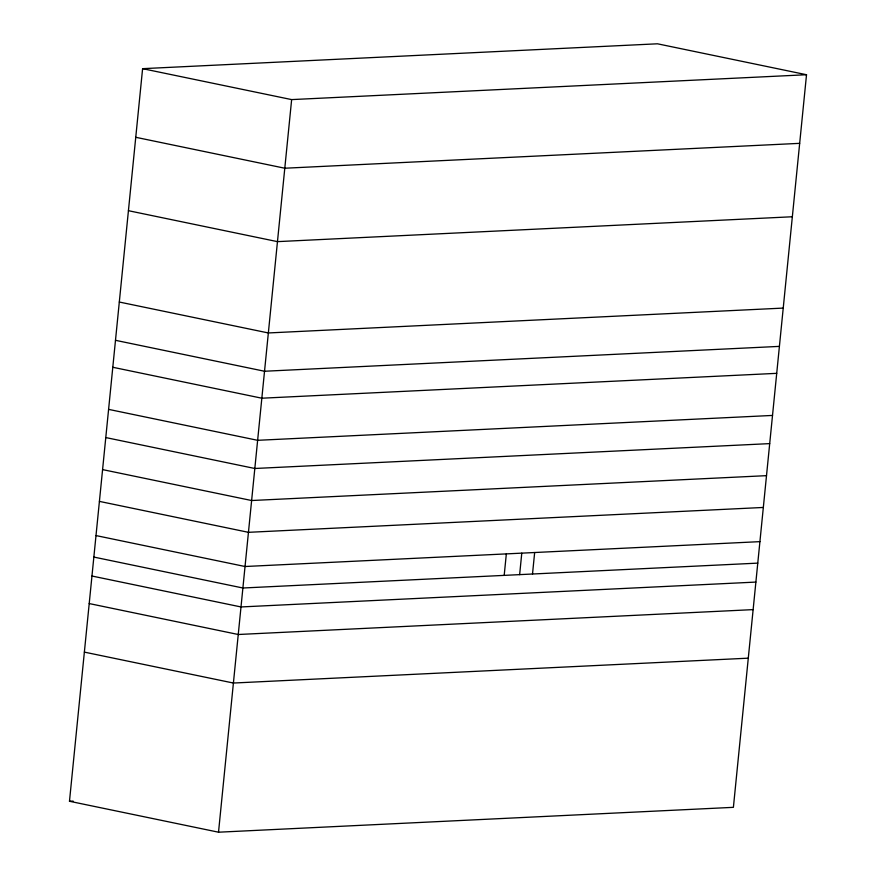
<?xml version="1.0" encoding="UTF-8"?>
<svg xmlns="http://www.w3.org/2000/svg" width="876" height="876" viewBox="0 0 876 876"><rect width="100%" height="100%" fill="white"/><g stroke="black" fill="none" stroke-linecap="round" stroke-linejoin="round"><path stroke-width="1.31" d="M69.478 801.266L142.602 68.667L657.482 43.8L806.522 74.734L733.398 807.333L218.518 832.2L69.478 801.266L73.124 801.091M218.518 832.2L291.642 99.601L806.522 74.734M504.193 575.379L506.339 553.884M519.643 574.634L521.778 553.139M532.509 574.01L534.656 552.526M799.668 143.346L284.788 168.225L135.758 137.291M792.342 216.755L277.462 241.634L128.433 210.7M783.232 308.089L268.352 332.957L119.311 302.034M779.41 346.381L264.53 371.249L115.49 340.315M776.716 373.34L261.836 398.208L112.796 367.274M772.512 415.432L257.632 440.31L108.602 409.377M769.697 443.617L254.817 468.485L105.788 437.562M766.5 475.657L251.62 500.524L102.591 469.602M763.325 507.456L248.445 532.323L99.415 501.39M759.919 541.642L245.039 566.509L95.999 535.575M757.773 563.126L242.893 588.004L93.852 557.07M755.878 582.08L240.999 606.948L91.969 576.025M753.13 609.619L238.25 634.498L89.21 603.564M748.279 658.172L233.399 683.039L84.37 652.116M142.602 68.667L291.642 99.601"/></g></svg>
